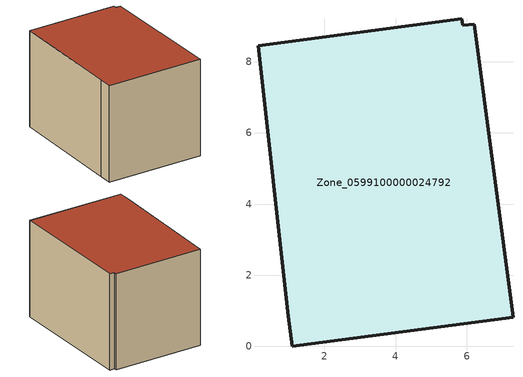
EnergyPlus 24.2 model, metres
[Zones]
Zone_0599100000024792
 floor ground (C_G): 5.86,9.21 5.89,9.02 6.21,9.05 7.3,0.82 1.1,0 0.99,0.84 0.14,8.45 z0
 wall outside (C_F): 7.3,0.82 6.21,9.05 5.89,9.02 5.86,9.21 0.14,8.45 0.99,0.84 1.1,0 7.3,0.82 z0:6.14
 roof outside (C_R): 5.89,9.02 5.86,9.21 0.14,8.45 0.99,0.84 1.1,0 7.3,0.82 6.21,9.05 z6.14
[BUILDING]
Pand.0599100000024792: North Axis=0; Terrain=City; Loads Convergence Tolerance Value=0.04; Temperature Convergence Tolerance Value=0.4; Solar Distribution=FullExterior; Maximum Number of Warmup Days=25; Minimum Number of Warmup Days=1
[Site:Location]
Rotterdam.The.Hague.AP_ZH_NLD Design_Conditions: Latitude=51.96; Longitude=4.45; Time Zone=1; Elevation=-4.5
[SITE:GROUNDTEMPERATURE:BUILDINGSURFACE]
18, 18, 18, 18, 18, 18, 18, 18, 18, 18, 18, 18
[MATERIAL] Thermal Absorptance=0.9; Solar Absorptance=0.7; Visible Absorptance=0.7
Name | Roughness | Thickness | Conductivity | Density | Specific Heat
G.TC.1946-1964 | MediumSmooth | 0.15 | 1 | 540 | 1210
F.TC.1946-1964 | Rough | 0.3 | 0.857143 | 1920 | 840
R.TC.1946-1964 | MediumRough | 0.2 | 0.235294 | 1500 | 1000
[CONSTRUCTION]
C_G: G.TC.1946-1964
C_F: F.TC.1946-1964
C_R: R.TC.1946-1964
[ZONE]
Zone_0599100000024792: Type=1; Multiplier=1; Ceiling Height=Autocalculate; Volume=Autocalculate; Floor Area=autocalculate; Part of Total Floor Area=Yes
[ZONEINFILTRATION:DESIGNFLOWRATE]
Infil_Zone_0599100000024792: Zone or ZoneList or Space or SpaceList=Zone_0599100000024792; Schedule=AlwaysOn; Design Flow Rate Calculation Method=Flow/Area; Flow Rate per Floor Area=0.003; Constant Term Coefficient=1; Temperature Term Coefficient=0; Velocity Term Coefficient=0; Velocity Squared Term Coefficient=0
[HVACTEMPLATE:ZONE:IDEALLOADSAIRSYSTEM]
Zone_0599100000024792: Maximum Heating Supply Air Temperature=50; Minimum Cooling Supply Air Temperature=13; Maximum Heating Supply Air Humidity Ratio=0.0156; Minimum Cooling Supply Air Humidity Ratio=0.0077; Heating Limit=NoLimit; Cooling Limit=NoLimit; Dehumidification Control Type=ConstantSensibleHeatRatio; Cooling Sensible Heat Ratio=0.7; Dehumidification Setpoint=60; Humidification Control Type=None; Humidification Setpoint=30; Outdoor Air Method=None; Outdoor Air Flow Rate per Person=0.00944; Outdoor Air Flow Rate per Zone Floor Area=0; Outdoor Air Flow Rate per Zone=0; Demand Controlled Ventilation Type=None; Outdoor Air Economizer Type=NoEconomizer; Heat Recovery Type=None; Sensible Heat Recovery Effectiveness=0.7; Latent Heat Recovery Effectiveness=0.65
[ZONECONTROL:THERMOSTAT]
ThermostatControl_Zone_0599100000024792: Zone or ZoneList=Zone_0599100000024792; Control Type Schedule=DualSetpointControlType; Control 1=Thermostat_Zone_0599100000024792; Temperature Difference Between Cutout And Setpoint=0
[THERMOSTATSETPOINT:DUALSETPOINT]
Thermostat_Zone_0599100000024792: Heating Setpoint Temperature Schedule=HeatingSetpoint_Zone_0599100000024792; Cooling Setpoint Temperature Schedule=CoolingSetpoint_Zone_0599100000024792
[SCHEDULE:COMPACT]
HeatingSetpoint_Zone_0599100000024792: Through: 12/31, For: AllDays, Until: 24:00, 21
CoolingSetpoint_Zone_0599100000024792: Through: 12/31, For: AllDays, Until: 24:00, 24
DualSetpointControlType: Through: 12/31, For: AllDays, Until: 24:00, 4
AlwaysOn: Through: 12/31, For: AllDays, Until: 24:00, 1
